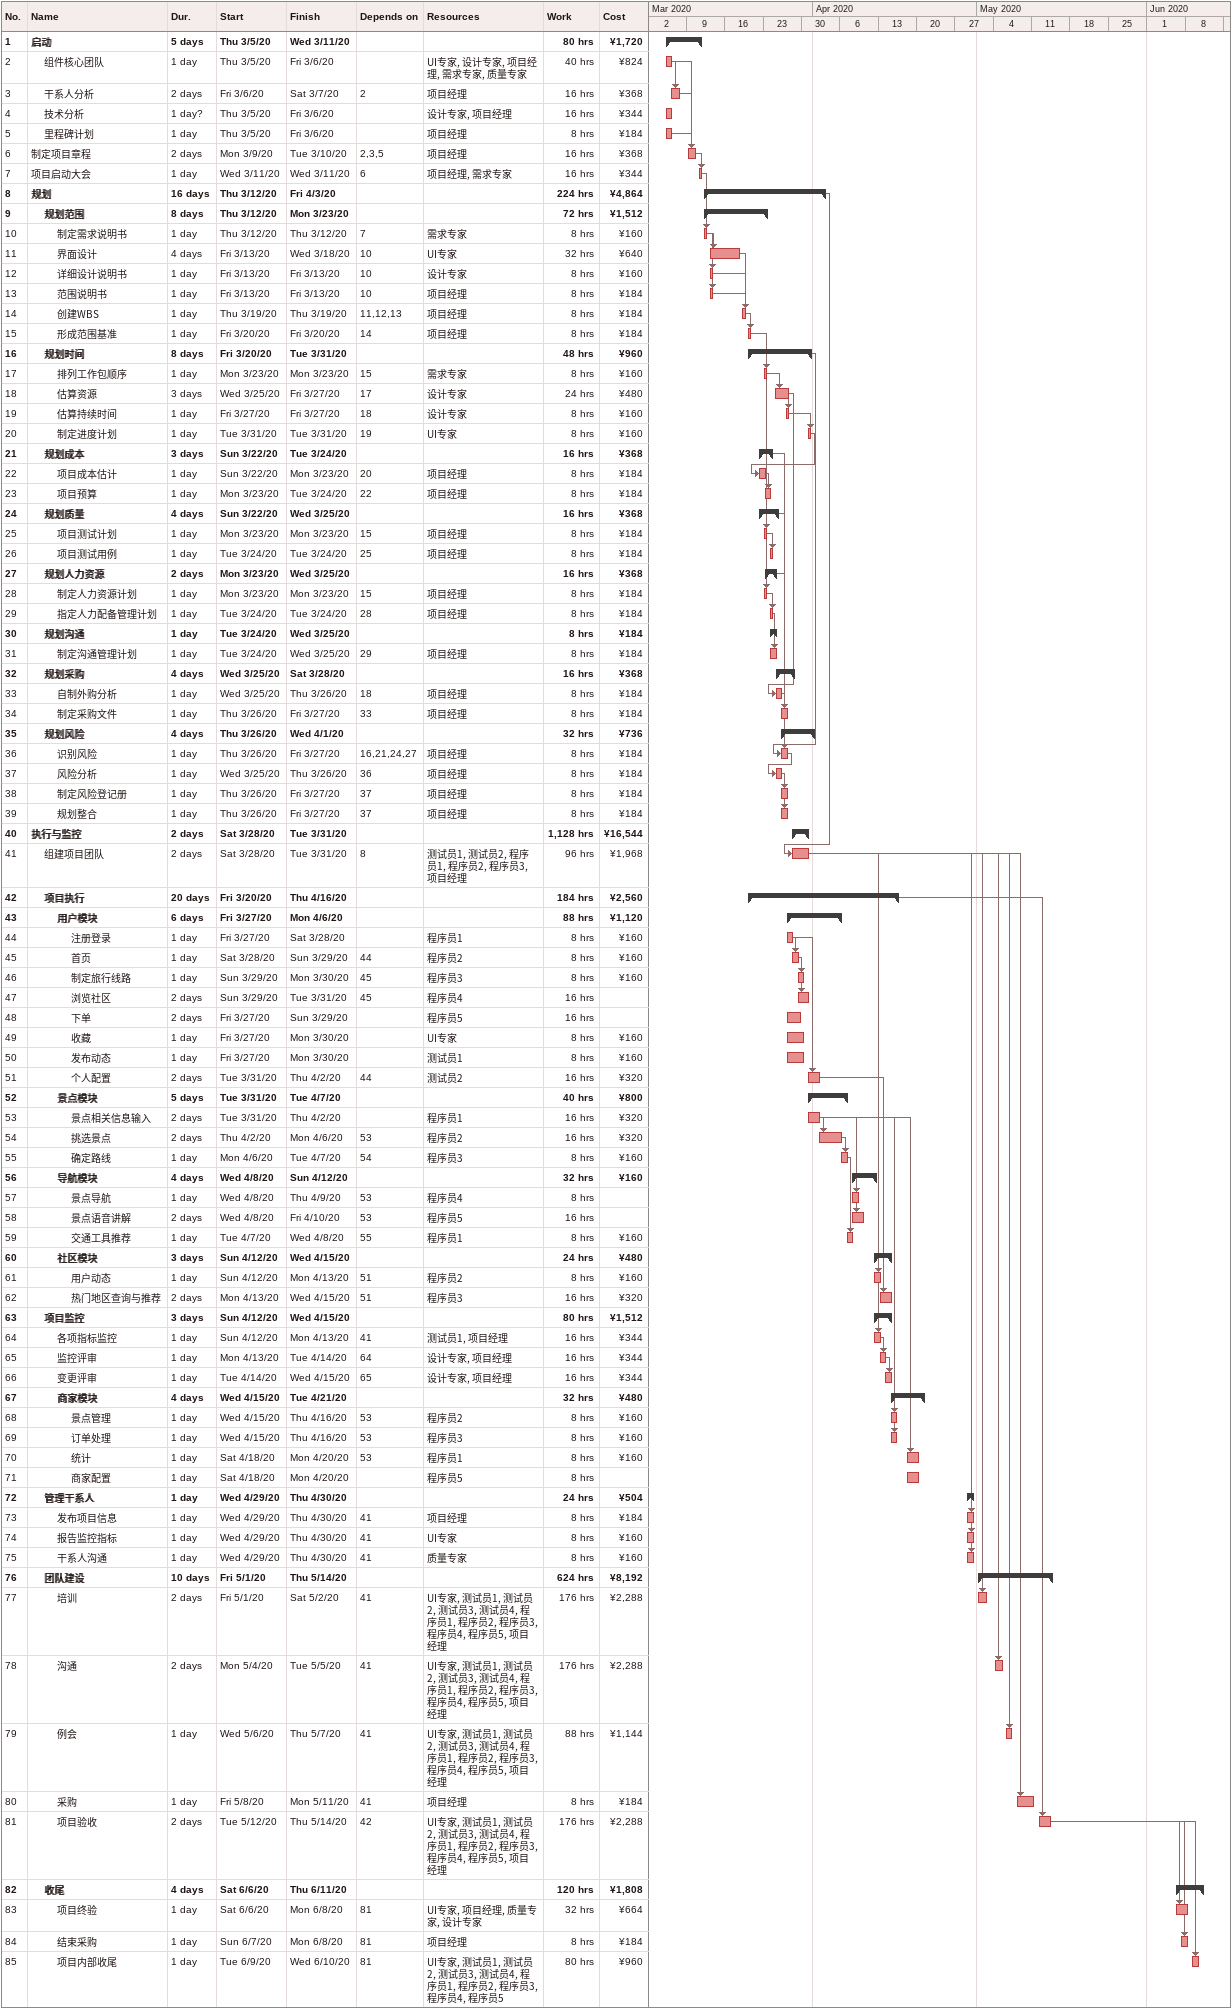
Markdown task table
| ID | Level | Task | Duration | Start | Finish | Predecessors | Resources | Work (h) | Cost (¥) |
|---|---|---|---|---|---|---|---|---|---|
| 1 | 1 | **启动** | 5d | 2020-03-05 | 2020-03-11 |  |  | 80 | 1720 |
| 2 | 2 | 组件核心团队 | 1d | 2020-03-05 | 2020-03-06 |  | UI专家, 设计专家, 项目经理, 需求专家, 质量专家 | 40 | 824 |
| 3 | 2 | 干系人分析 | 2d | 2020-03-06 | 2020-03-07 | 2 | 项目经理 | 16 | 368 |
| 4 | 2 | 技术分析 | 1d? | 2020-03-05 | 2020-03-06 |  | 设计专家, 项目经理 | 16 | 344 |
| 5 | 2 | 里程碑计划 | 1d | 2020-03-05 | 2020-03-06 |  | 项目经理 | 8 | 184 |
| 6 | 1 | 制定项目章程 | 2d | 2020-03-09 | 2020-03-10 | 2, 3, 5 | 项目经理 | 16 | 368 |
| 7 | 1 | 项目启动大会 | 1d | 2020-03-11 | 2020-03-11 | 6 | 项目经理, 需求专家 | 16 | 344 |
| 8 | 1 | **规划** | 16d | 2020-03-12 | 2020-04-03 |  |  | 224 | 4864 |
| 9 | 2 | **规划范围** | 8d | 2020-03-12 | 2020-03-23 |  |  | 72 | 1512 |
| 10 | 3 | 制定需求说明书 | 1d | 2020-03-12 | 2020-03-12 | 7 | 需求专家 | 8 | 160 |
| 11 | 3 | 界面设计 | 4d | 2020-03-13 | 2020-03-18 | 10 | UI专家 | 32 | 640 |
| 12 | 3 | 详细设计说明书 | 1d | 2020-03-13 | 2020-03-13 | 10 | 设计专家 | 8 | 160 |
| 13 | 3 | 范围说明书 | 1d | 2020-03-13 | 2020-03-13 | 10 | 项目经理 | 8 | 184 |
| 14 | 3 | 创建WBS | 1d | 2020-03-19 | 2020-03-19 | 11, 12, 13 | 项目经理 | 8 | 184 |
| 15 | 3 | 形成范围基准 | 1d | 2020-03-20 | 2020-03-20 | 14 | 项目经理 | 8 | 184 |
| 16 | 2 | **规划时间** | 8d | 2020-03-20 | 2020-03-31 |  |  | 48 | 960 |
| 17 | 3 | 排列工作包顺序 | 1d | 2020-03-23 | 2020-03-23 | 15 | 需求专家 | 8 | 160 |
| 18 | 3 | 估算资源 | 3d | 2020-03-25 | 2020-03-27 | 17 | 设计专家 | 24 | 480 |
| 19 | 3 | 估算持续时间 | 1d | 2020-03-27 | 2020-03-27 | 18 | 设计专家 | 8 | 160 |
| 20 | 3 | 制定进度计划 | 1d | 2020-03-31 | 2020-03-31 | 19 | UI专家 | 8 | 160 |
| 21 | 2 | **规划成本** | 3d | 2020-03-22 | 2020-03-24 |  |  | 16 | 368 |
| 22 | 3 | 项目成本估计 | 1d | 2020-03-22 | 2020-03-23 | 20 | 项目经理 | 8 | 184 |
| 23 | 3 | 项目预算 | 1d | 2020-03-23 | 2020-03-24 | 22 | 项目经理 | 8 | 184 |
| 24 | 2 | **规划质量** | 4d | 2020-03-22 | 2020-03-25 |  |  | 16 | 368 |
| 25 | 3 | 项目测试计划 | 1d | 2020-03-23 | 2020-03-23 | 15 | 项目经理 | 8 | 184 |
| 26 | 3 | 项目测试用例 | 1d | 2020-03-24 | 2020-03-24 | 25 | 项目经理 | 8 | 184 |
| 27 | 2 | **规划人力资源** | 2d | 2020-03-23 | 2020-03-25 |  |  | 16 | 368 |
| 28 | 3 | 制定人力资源计划 | 1d | 2020-03-23 | 2020-03-23 | 15 | 项目经理 | 8 | 184 |
| 29 | 3 | 指定人力配备管理计划 | 1d | 2020-03-24 | 2020-03-24 | 28 | 项目经理 | 8 | 184 |
| 30 | 2 | **规划沟通** | 1d | 2020-03-24 | 2020-03-25 |  |  | 8 | 184 |
| 31 | 3 | 制定沟通管理计划 | 1d | 2020-03-24 | 2020-03-25 | 29 | 项目经理 | 8 | 184 |
| 32 | 2 | **规划采购** | 4d | 2020-03-25 | 2020-03-28 |  |  | 16 | 368 |
| 33 | 3 | 自制外购分析 | 1d | 2020-03-25 | 2020-03-26 | 18 | 项目经理 | 8 | 184 |
| 34 | 3 | 制定采购文件 | 1d | 2020-03-26 | 2020-03-27 | 33 | 项目经理 | 8 | 184 |
| 35 | 2 | **规划风险** | 4d | 2020-03-26 | 2020-04-01 |  |  | 32 | 736 |
| 36 | 3 | 识别风险 | 1d | 2020-03-26 | 2020-03-27 | 16, 21, 24, 27 | 项目经理 | 8 | 184 |
| 37 | 3 | 风险分析 | 1d | 2020-03-25 | 2020-03-26 | 36 | 项目经理 | 8 | 184 |
| 38 | 3 | 制定风险登记册 | 1d | 2020-03-26 | 2020-03-27 | 37 | 项目经理 | 8 | 184 |
| 39 | 3 | 规划整合 | 1d | 2020-03-26 | 2020-03-27 | 37 | 项目经理 | 8 | 184 |
| 40 | 1 | **执行与监控** | 2d | 2020-03-28 | 2020-03-31 |  |  | 1128 | 16544 |
| 41 | 2 | 组建项目团队 | 2d | 2020-03-28 | 2020-03-31 | 8 | 测试员1, 测试员2, 程序员1, 程序员2, 程序员3, 项目经理 | 96 | 1968 |
| 42 | 2 | **项目执行** | 20d | 2020-03-20 | 2020-04-16 |  |  | 184 | 2560 |
| 43 | 3 | **用户模块** | 6d | 2020-03-27 | 2020-04-06 |  |  | 88 | 1120 |
| 44 | 4 | 注册登录 | 1d | 2020-03-27 | 2020-03-28 |  | 程序员1 | 8 | 160 |
| 45 | 4 | 首页 | 1d | 2020-03-28 | 2020-03-29 | 44 | 程序员2 | 8 | 160 |
| 46 | 4 | 制定旅行线路 | 1d | 2020-03-29 | 2020-03-30 | 45 | 程序员3 | 8 | 160 |
| 47 | 4 | 浏览社区 | 2d | 2020-03-29 | 2020-03-31 | 45 | 程序员4 | 16 |  |
| 48 | 4 | 下单 | 2d | 2020-03-27 | 2020-03-29 |  | 程序员5 | 16 |  |
| 49 | 4 | 收藏 | 1d | 2020-03-27 | 2020-03-30 |  | UI专家 | 8 | 160 |
| 50 | 4 | 发布动态 | 1d | 2020-03-27 | 2020-03-30 |  | 测试员1 | 8 | 160 |
| 51 | 4 | 个人配置 | 2d | 2020-03-31 | 2020-04-02 | 44 | 测试员2 | 16 | 320 |
| 52 | 3 | **景点模块** | 5d | 2020-03-31 | 2020-04-07 |  |  | 40 | 800 |
| 53 | 4 | 景点相关信息输入 | 2d | 2020-03-31 | 2020-04-02 |  | 程序员1 | 16 | 320 |
| 54 | 4 | 挑选景点 | 2d | 2020-04-02 | 2020-04-06 | 53 | 程序员2 | 16 | 320 |
| 55 | 4 | 确定路线 | 1d | 2020-04-06 | 2020-04-07 | 54 | 程序员3 | 8 | 160 |
| 56 | 3 | **导航模块** | 4d | 2020-04-08 | 2020-04-12 |  |  | 32 | 160 |
| 57 | 4 | 景点导航 | 1d | 2020-04-08 | 2020-04-09 | 53 | 程序员4 | 8 |  |
| 58 | 4 | 景点语音讲解 | 2d | 2020-04-08 | 2020-04-10 | 53 | 程序员5 | 16 |  |
| 59 | 4 | 交通工具推荐 | 1d | 2020-04-07 | 2020-04-08 | 55 | 程序员1 | 8 | 160 |
| 60 | 3 | **社区模块** | 3d | 2020-04-12 | 2020-04-15 |  |  | 24 | 480 |
| 61 | 4 | 用户动态 | 1d | 2020-04-12 | 2020-04-13 | 51 | 程序员2 | 8 | 160 |
| 62 | 4 | 热门地区查询与推荐 | 2d | 2020-04-13 | 2020-04-15 | 51 | 程序员3 | 16 | 320 |
| 63 | 2 | **项目监控** | 3d | 2020-04-12 | 2020-04-15 |  |  | 80 | 1512 |
| 64 | 3 | 各项指标监控 | 1d | 2020-04-12 | 2020-04-13 | 41 | 测试员1, 项目经理 | 16 | 344 |
| 65 | 3 | 监控评审 | 1d | 2020-04-13 | 2020-04-14 | 64 | 设计专家, 项目经理 | 16 | 344 |
| 66 | 3 | 变更评审 | 1d | 2020-04-14 | 2020-04-15 | 65 | 设计专家, 项目经理 | 16 | 344 |
| 67 | 3 | **商家模块** | 4d | 2020-04-15 | 2020-04-21 |  |  | 32 | 480 |
| 68 | 4 | 景点管理 | 1d | 2020-04-15 | 2020-04-16 | 53 | 程序员2 | 8 | 160 |
| 69 | 4 | 订单处理 | 1d | 2020-04-15 | 2020-04-16 | 53 | 程序员3 | 8 | 160 |
| 70 | 4 | 统计 | 1d | 2020-04-18 | 2020-04-20 | 53 | 程序员1 | 8 | 160 |
| 71 | 4 | 商家配置 | 1d | 2020-04-18 | 2020-04-20 |  | 程序员5 | 8 |  |
| 72 | 2 | **管理干系人** | 1d | 2020-04-29 | 2020-04-30 |  |  | 24 | 504 |
| 73 | 3 | 发布项目信息 | 1d | 2020-04-29 | 2020-04-30 | 41 | 项目经理 | 8 | 184 |
| 74 | 3 | 报告监控指标 | 1d | 2020-04-29 | 2020-04-30 | 41 | UI专家 | 8 | 160 |
| 75 | 3 | 干系人沟通 | 1d | 2020-04-29 | 2020-04-30 | 41 | 质量专家 | 8 | 160 |
| 76 | 2 | **团队建设** | 10d | 2020-05-01 | 2020-05-14 |  |  | 624 | 8192 |
| 77 | 3 | 培训 | 2d | 2020-05-01 | 2020-05-02 | 41 | UI专家, 测试员1, 测试员2, 测试员3, 测试员4, 程序员1, 程序员2, 程序员3, 程序员4, 程序员5, 项目经理 | 176 | 2288 |
| 78 | 3 | 沟通 | 2d | 2020-05-04 | 2020-05-05 | 41 | UI专家, 测试员1, 测试员2, 测试员3, 测试员4, 程序员1, 程序员2, 程序员3, 程序员4, 程序员5, 项目经理 | 176 | 2288 |
| 79 | 3 | 例会 | 1d | 2020-05-06 | 2020-05-07 | 41 | UI专家, 测试员1, 测试员2, 测试员3, 测试员4, 程序员1, 程序员2, 程序员3, 程序员4, 程序员5, 项目经理 | 88 | 1144 |
| 80 | 3 | 采购 | 1d | 2020-05-08 | 2020-05-11 | 41 | 项目经理 | 8 | 184 |
| 81 | 3 | 项目验收 | 2d | 2020-05-12 | 2020-05-14 | 42 | UI专家, 测试员1, 测试员2, 测试员3, 测试员4, 程序员1, 程序员2, 程序员3, 程序员4, 程序员5, 项目经理 | 176 | 2288 |
| 82 | 2 | **收尾** | 4d | 2020-06-06 | 2020-06-11 |  |  | 120 | 1808 |
| 83 | 3 | 项目终验 | 1d | 2020-06-06 | 2020-06-08 | 81 | UI专家, 项目经理, 质量专家, 设计专家 | 32 | 664 |
| 84 | 3 | 结束采购 | 1d | 2020-06-07 | 2020-06-08 | 81 | 项目经理 | 8 | 184 |
| 85 | 3 | 项目内部收尾 | 1d | 2020-06-09 | 2020-06-10 | 81 | UI专家, 测试员1, 测试员2, 测试员3, 测试员4, 程序员1, 程序员2, 程序员3, 程序员4, 程序员5 | 80 | 960 |
